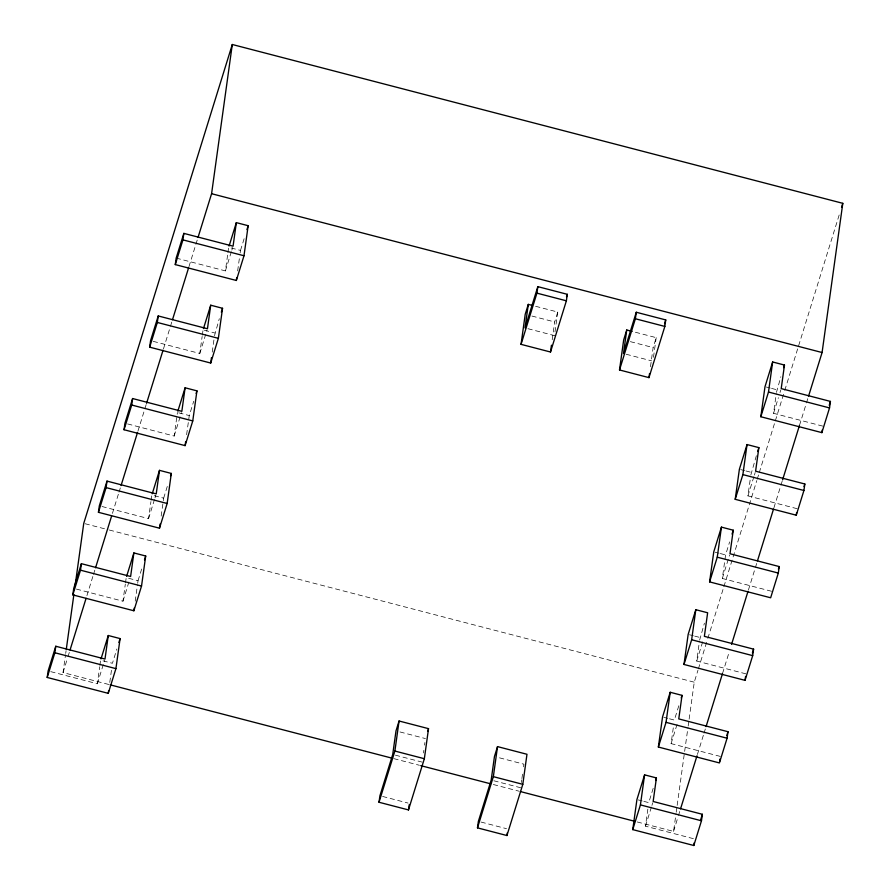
<?xml version="1.0" encoding="UTF-8"?>
<svg xmlns="http://www.w3.org/2000/svg" width="890" height="890" viewBox="0 0 890 890"><rect width="100%" height="100%" fill="white"/><g stroke="black" fill="none" stroke-linecap="round" stroke-linejoin="round"><path stroke-width="0.67" stroke-dasharray="4.45 3.34" d="M108.769 684.477L63.045 672.573L65.515 654.784M65.704 653.416L66.094 650.679M50.775 671.65L97.344 683.765L99.702 666.755M99.88 665.453L100.603 660.213L112.429 663.295L116.868 648.988M109.77 682.419L111.484 670.125M76.384 589.08L122.954 601.195L125.312 584.185M125.49 582.872L126.224 577.643L138.039 580.714L137.661 583.451M135.202 601.206L137.472 584.808M101.994 506.499L148.563 518.614L150.922 501.604M151.111 500.302L151.834 495.062L163.66 498.144L160.812 518.636M127.615 423.929L174.173 436.044L177.444 412.493M186.611 434.687L189.27 415.563L193.709 401.257M153.225 341.348L199.794 353.464L202.152 336.453M202.33 335.152L203.065 329.912M212.232 352.117L214.312 337.088M214.501 335.719L219.318 318.687M176.176 258.089L225.404 270.894L227.762 253.884M227.951 252.571L228.674 247.342L240.5 250.413L239.733 255.875M237.652 270.905L239.543 257.243M423.451 752.973L423.818 750.348M424.541 745.119L424.908 742.505M552.212 339.724L554.681 321.957L557.752 312.045L534.99 306.127M557.752 312.045L554.481 335.597L527.703 328.632M521.362 782.51L521.729 779.896M521.907 778.583L522.819 772.042M523.543 766.802L523.91 764.187L498.467 757.568M650.479 366.702L653.138 347.578L656.208 337.655L633.446 331.736M653.482 357.291L656.208 337.655M693.377 838.658L645.484 826.187L647.842 809.177M720.322 756.422L671.093 743.617L673.452 726.607M745.931 673.852L696.714 661.036L699.429 641.412M699.618 640.11L704.413 623.189M637.24 821.96L673.552 831.405L676.022 813.605M676.211 812.236L676.967 806.763M677.156 805.394L687.981 727.364M688.181 725.995L688.938 720.522M689.127 719.153L694.256 682.196L697.96 670.259M771.552 591.272L722.324 578.467L725.595 554.915L729.622 541.91M797.162 508.702L747.934 495.886L750.659 476.261M750.837 474.96L756.444 455.435M822.772 426.121L773.544 413.316L776.269 393.692M776.458 392.379L780.853 376.759M63.045 672.573L67.573 657.988M67.985 656.664L69.631 651.358M86.92 595.644L93.083 575.741M93.495 574.417L95.141 569.111M112.429 513.397L118.593 493.494M119.004 492.17L120.651 486.863M137.939 431.149L146.572 403.292M163.448 348.913L170.035 327.687M170.446 326.363L172.082 321.056M188.958 266.666L197.602 238.809M97.344 683.765L104.597 660.358M122.954 601.195L129.006 581.682M148.563 518.614L154.615 499.112M155.016 497.81L155.828 495.207M174.173 436.044L181.438 412.637M199.794 353.464L207.047 330.057M225.404 270.894L231.456 251.381M231.856 250.09L232.668 247.487M138.039 580.714L142.478 566.407M163.66 498.144L168.088 483.837M240.5 250.413L244.928 236.106M653.182 788.34L648.754 802.635L643.492 801.267M678.803 705.759L674.364 720.066L669.113 718.697M645.484 826.187L651.536 806.685M651.936 805.383L652.748 802.78M671.093 743.617L677.145 724.115M696.714 661.036L702.755 641.534M722.324 578.467L729.577 555.06M747.934 495.886L753.986 476.384M754.386 475.082L755.198 472.479M773.544 413.316L778.394 397.708M780.007 392.512L780.808 389.909M698.372 668.924L707.417 639.743M707.828 638.419L723.47 588.012M723.881 586.688L756.8 480.567M757.212 479.243L758.859 473.936M759.27 472.601L774.901 422.194M775.312 420.87L784.368 391.689M784.78 390.365L839.915 212.61M673.552 831.405L678.08 816.809M678.491 815.485L679.726 811.502M697.415 754.464L703.59 734.562M704.001 733.238L705.648 727.931M722.513 673.541L729.099 652.326M748.434 589.97L755.02 568.755M755.432 567.42L756.667 563.448M773.944 507.734L780.53 486.507M780.942 485.184L782.177 481.201M799.454 425.487L806.04 404.26M806.451 402.936L808.098 397.63M531.909 316.039L554.681 321.957M630.365 341.649L653.138 347.578M766.312 387.028L770.251 388.051M771.563 388.396L776.814 389.764M626.16 354.242L651.602 360.862M740.691 469.609L744.641 470.632M745.953 470.966L751.205 472.334M204.377 330.257L214.879 332.993M715.082 552.178L719.02 553.202M720.333 553.547L725.595 554.915M178.757 412.827L189.27 415.563M689.472 634.759L693.41 635.783M694.723 636.116L699.974 637.485M85.095 523.721L107.957 529.672M109.303 530.017L694.256 682.196M663.851 717.329L667.8 718.352M400.011 731.958L425.453 738.578M638.241 799.91L642.18 800.933M395.405 755.165L422.183 762.129M493.861 780.775L520.639 787.739M393.847 758.636L419.401 765.278M493.36 784.524L518.903 791.165M382.6 796.45L408.043 803.069M481.056 822.06L506.488 828.679"/><path stroke-width="1.33" d="M47.203 677.457L48.116 670.96L55.77 646.251L104.998 659.056L108.269 635.505L120.094 638.586L115.923 668.635L108.257 693.343L47.203 677.457L54.869 652.759L55.77 646.251M72.824 594.887L73.725 588.39L81.391 563.682L130.619 576.486L133.878 552.935L145.704 556.005L141.532 586.065L133.867 610.774L72.824 594.887L80.489 570.178L81.391 563.682M66.283 649.311L73.881 594.553M75.016 586.343L83.749 523.376L232.29 44.5L842.797 203.321L822.082 352.529L808.509 396.306M98.434 512.306L99.335 505.809L107 481.101L156.228 493.906L159.499 470.354L171.314 473.436L167.153 503.484L159.488 528.193L98.434 512.306L106.099 487.609L107 481.101M124.044 429.736L124.945 423.24L132.61 398.531L181.838 411.336L185.109 387.784L196.935 390.855L192.763 420.914L185.098 445.623L124.044 429.736L131.709 405.028L132.61 398.531M149.665 347.156L150.566 340.659L158.231 315.95L207.459 328.755L210.719 305.203L222.544 308.285L218.373 338.334L210.708 363.042L149.665 347.156L157.33 322.458L158.231 315.95M108.257 693.343L108.636 690.618M175.274 264.586L176.176 258.089L183.841 233.38L233.069 246.185L236.34 222.634L248.154 225.704L243.994 255.764L236.328 280.472L175.274 264.586L182.94 239.877L183.841 233.38M133.867 610.774L134.257 608.037M159.488 528.193L160.055 524.099M198.014 237.485L211.586 193.709L232.29 44.5M185.098 445.623L185.665 441.518M210.708 363.042L211.475 357.58M236.328 280.472L236.707 277.736M379.018 802.257L379.919 795.749L392.724 754.464L395.994 730.913L399.065 721L428.524 728.654L424.352 758.714L408.477 809.922L379.018 802.257L394.893 751.049L399.065 721M408.477 809.922L409.2 804.716M528.293 304.38L525.022 327.932L537.838 286.647L567.297 294.312L566.385 300.809L550.51 352.017L521.051 344.352L525.222 314.292L528.293 304.38L532.309 305.426M521.051 344.352L536.926 293.144L537.838 286.647M477.474 827.867L478.375 821.37L491.18 780.074L494.451 756.522L497.521 746.61L526.98 754.275L522.808 784.324L506.933 835.532L477.474 827.867L493.349 776.659L497.521 746.61M550.51 352.017L551.455 345.186M506.933 835.532L507.289 832.929M626.749 329.99L623.478 353.553L636.283 312.257L665.742 319.922L664.841 326.43L648.966 377.627L619.507 369.962L623.679 339.913L626.749 329.99L632.111 331.392M619.507 369.962L635.382 318.765L636.283 312.257M648.966 377.627L649.533 373.533M632.757 829.614L636.928 799.565L644.594 774.856L656.419 777.927L653.149 801.49L702.377 814.294L701.476 820.791L693.811 845.5L632.757 829.614L640.422 804.905L644.594 774.856M658.366 747.044L662.538 716.984L670.203 692.275L682.029 695.357L678.759 718.909L727.987 731.714L727.086 738.222L719.42 762.93L658.366 747.044L666.031 722.335L670.203 692.275M683.987 664.463L688.159 634.414L695.813 609.706L707.639 612.776L704.368 636.339L753.596 649.144L752.695 655.641L745.03 680.349L683.987 664.463L691.652 639.754L695.813 609.706M709.597 581.893L713.769 551.833L721.434 527.125L733.249 530.206L729.989 553.758L779.217 566.563L778.316 573.071L770.651 597.78L709.597 581.893L717.262 557.184L721.434 527.125M735.207 499.312L739.379 469.264L747.044 444.555L758.87 447.626L755.599 471.188L804.827 483.993L803.926 490.49L796.261 515.199L735.207 499.312L742.872 474.604L747.044 444.555M693.811 845.5L694.167 842.897M760.828 416.743L765 386.683L772.654 361.974L784.479 365.056L781.209 388.607L830.437 401.412L829.536 407.92L821.87 432.629L760.828 416.743L768.493 392.034L772.654 361.974M719.598 761.629L719.966 759.025M745.03 680.349L745.575 676.444M796.261 515.199L796.617 512.596M821.87 432.629L822.238 430.026M70.043 650.023L86.096 598.291M95.553 567.787L111.606 516.044M121.062 485.54L137.527 432.484M146.572 403.292L163.037 350.237M172.493 319.721L188.547 267.99M101.015 658.912L108.269 635.505M126.625 576.342L133.878 552.935M152.234 493.761L159.499 470.354M177.844 411.191L185.109 387.784M203.465 328.61L210.719 305.203M229.075 246.041L236.34 222.634M118.882 642.48L120.094 638.586M144.492 559.91L145.704 556.005M170.513 476.028L171.314 473.436M196.123 393.458L196.935 390.855M221.332 312.179L222.544 308.285M246.953 229.609L248.154 225.704M427.756 731.135L428.524 728.654M566.496 296.893L567.297 294.312M664.552 323.793L665.742 319.922M655.607 780.53L656.419 777.927M681.217 697.96L682.029 695.357M732.047 534.111L733.249 530.206M757.657 451.53L758.87 447.626M783.678 367.659L784.479 365.056M841.562 207.303L842.797 203.321M680.55 808.854L697.004 755.788M706.059 726.607L722.513 673.541M731.569 644.36L748.023 591.305M757.49 560.789L773.532 509.058M782.588 479.877L799.454 425.487M700.764 819.49L702.377 814.294M726.774 735.618L727.987 731.714M752.395 653.038L753.596 649.144M778.405 569.166L779.217 566.563M804.015 486.596L804.827 483.993M829.235 405.317L830.437 401.412M211.586 193.709L822.082 352.529M536.926 293.144L566.385 300.809M635.382 318.765L664.841 326.43M768.493 392.034L829.536 407.92M182.94 239.877L243.994 255.764M742.872 474.604L803.926 490.49M157.33 322.458L218.373 338.334M717.262 557.184L778.316 573.071M131.709 405.028L192.763 420.914M691.652 639.754L752.695 655.641M106.099 487.609L167.153 503.484M80.489 570.178L141.532 586.065M666.031 722.335L727.086 738.222M640.422 804.905L701.476 820.791M54.869 652.759L115.923 668.635M394.893 751.049L424.352 758.714M493.349 776.659L522.808 784.324M110.115 684.822L392.501 758.291M420.748 765.634L490.668 783.823M520.25 791.522L634.559 821.259"/></g></svg>
